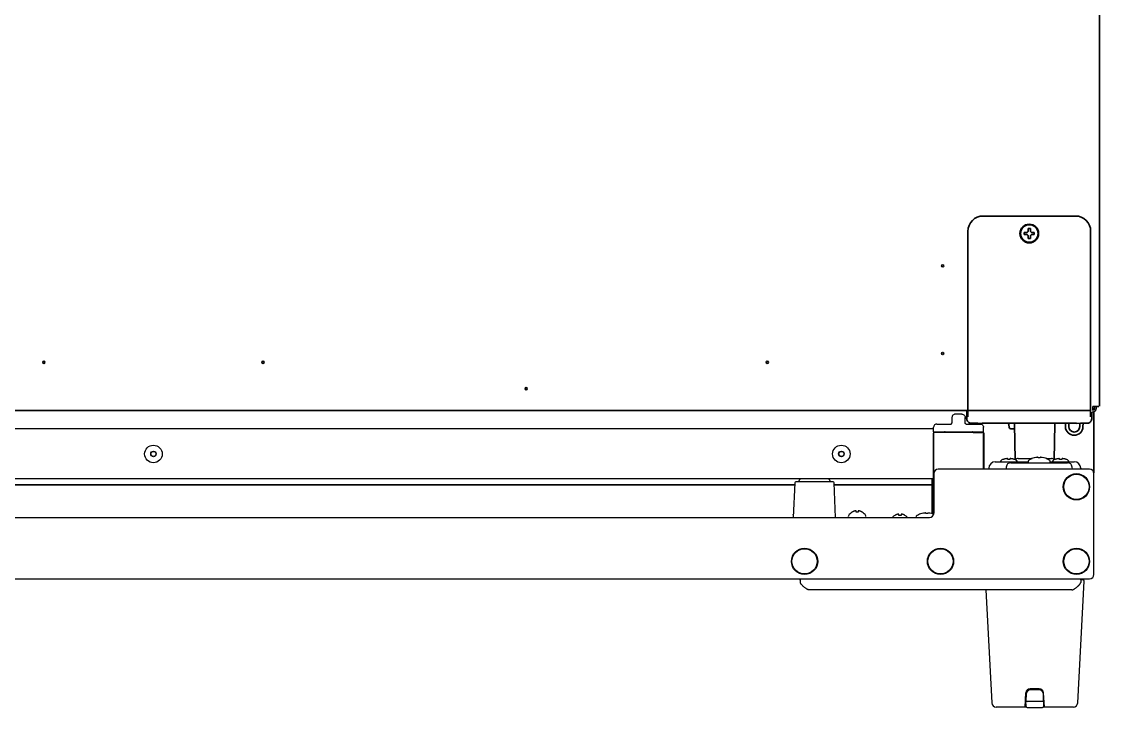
# Model space of a CAD drawing. Extents: x 5809 to 10669, y -850 to 3566.
# Drawn here: x 8742.9 to 9234.6, y -181.6 to 131.3 of the extents above; entities that cross this region are included whole.
import ezdxf

# ---------------------------------------------------------------- set-up
doc = ezdxf.new("R2010")
doc.units = 0
doc.header["$LTSCALE"] = 5
doc.layers.get('0').update_dxf_attribs({"linetype": 'CONTINUOUS', "lineweight": 0})
doc.layers.add('1', color=7, linetype='CONTINUOUS', true_color=0xffffff)
doc.layers.add('GEOM', color=7, linetype='CONTINUOUS')

msp = doc.modelspace()

# ---------------------------------------------------------------- linework, layer by layer
msp.add_line((9232.27, -45.17), (9232.27, -44.37))
at = {"layer": '1', "color": 7, "linetype": 'Continuous', "lineweight": 35}
for p, q in [((9234.57, -44.17), (9234.57, 969.03)), ((9181.57, 42.57), (9223.57, 42.57)), ((9174.57, -44.07), (9174.57, 35.57)), ((9200.27, 34.57), (9200.27, 35.07)), ((9200.27, 34.07), (9200.27, 34.57)), ((9204.87, 35.07), (9204.87, 34.57)), ((9204.87, 34.57), (9204.87, 34.07)), ((9230.57, 35.57), (9230.57, -44.07)), ((9174.57, -44.07), (9174.57, -49.08)), ((9230.57, -44.07), (9230.57, -49.08)), ((9230.57, -46.17), (8423.08, -46.17)), ((9174.07, -46.17), (9174.07, -46.97)), ((9174.08, -49.96), (9174.08, -46.97)), ((9231.06, -46.97), (9231.06, -49.96)), ((9231.57, -44.37), (9232.57, -44.37)), ((9231.57, -46.17), (9231.57, -44.37)), ((9232.03, -74.57), (9232.03, -46.81)), ((9234.37, -44.37), (9232.57, -44.37)), ((9233.07, -44.37), (9233.07, -45.17)), ((9175.19, -51.75), (9175.19, -51.76)), ((9181.09, -52.01), (9224.06, -52.01)), ((9193.24, -52.59), (9193.46, -53.85)), ((9195.84, -52.41), (9196.19, -68.64)), ((9213.96, -68.64), (9214.3, -52.41)), ((9219.07, -53.54), (9219.05, -52.01)), ((9220.57, -53.52), (9220.55, -52.01)), ((9225.6, -52.01), (9225.57, -53.52)), ((9227.1, -51.96), (9227.07, -53.54)), ((9229.95, -51.76), (9229.96, -51.75)), ((9195.93, -54.47), (9194.2, -54.47)), ((8510.59, -80.13), (9095.56, -80.13)), ((9113.59, -80.13), (9158.07, -80.13))]:
    msp.add_line(p, q, dxfattribs=at)
at = {"layer": '1', "color": 51, "linetype": 'Continuous', "lineweight": 13}
for p, q in [((9176.08, -51.96), (9176.09, -51.97)), ((9229.06, -51.97), (9229.06, -51.96))]:
    msp.add_line(p, q, dxfattribs=at)
at = {"layer": '1', "color": 7, "linetype": 'Continuous', "lineweight": 35}
for centre, radius in [((9202.57, 34.57), 4.25), ((9202.57, 34.57), 4), ((9163.07, 19.83), 0.5), ((8753.07, -24.17), 0.5), ((8853.07, -24.17), 0.5), ((9083.07, -24.17), 0.5), ((9163.07, -20.17), 0.5), ((8973.07, -36.17), 0.5)]:
    msp.add_circle(centre, radius, dxfattribs=at)
for centre, radius, start, end in [((9231.27, -45.17), 1.8, 270, 0), ((9231.27, -45.17), 1, 287.4584, 0), ((9192.5, -52.72), 0.75, 10, 71.991), ((9194.2, -53.72), 0.75, 190, 270), ((9194.34, -52.47), 1.5, 2.5, 17.9901), ((9215.8, -52.47), 1.5, 162.0099, 177.5), ((9223.07, -53.47), 4, 181, 359), ((9223.07, -53.47), 2.5, 181, 359)]:
    msp.add_arc(centre, radius, start, end, dxfattribs=at)
for centre, major_axis, ratio, start_param, end_param in [((9181.57, 35.57), (-4.95, 4.95), 0.999695, -0.785246, 0.785246), ((9223.57, 35.57), (4.95, 4.95), 0.999695, 5.497939, 7.068431), ((9174.56, -44.07), (0, 1.72), 0.008727, 3.141593, 4.712389), ((9176.08, -49.96), (1.97, 0.32), 0.99988, 2.980683, 4.551518), ((9176.09, -49.97), (0.89, 1.79), 0.99981, 3.141584, 3.605286), ((9181.09, -51.97), (-5, 0), 0.008727, 0.017453, 1.570796), ((9224.06, -51.97), (5, 0), 0.008727, 4.712389, 6.265732), ((9229.06, -49.96), (-1.97, 0.32), 0.99988, 1.731668, 3.302502), ((9229.06, -49.97), (-0.89, 1.79), 0.99981, 2.677899, 3.141602)]:
    msp.add_ellipse(centre, major_axis=major_axis, ratio=ratio, start_param=start_param, end_param=end_param, dxfattribs=at)
for points, knots in [([(9200.27, 35.07), (9200.48, 35.07), (9200.69, 35.07), (9201.01, 35.07), (9201.12, 35.07), (9201.34, 35.07), (9201.46, 35.07), (9201.57, 35.07)], [0, 0, 0, 0, 0.5, 0.5, 0.75, 0.75, 1, 1, 1, 1]), ([(9203.07, 36.87), (9203.07, 36.67), (9203.07, 36.46), (9203.07, 36.13), (9203.07, 36.02), (9203.07, 35.8), (9203.07, 35.68), (9203.07, 35.57)], [0, 0, 0, 0, 0.5, 0.5, 0.75, 0.75, 1, 1, 1, 1]), ([(9202.07, 32.27), (9202.07, 32.47), (9202.07, 32.68), (9202.07, 33.01), (9202.07, 33.12), (9202.07, 33.34), (9202.07, 33.45), (9202.07, 33.57)], [0, 0, 0, 0, 0.5, 0.5, 0.75, 0.75, 1, 1, 1, 1]), ([(9204.87, 34.07), (9204.67, 34.07), (9204.46, 34.07), (9204.14, 34.07), (9204.03, 34.07), (9203.8, 34.07), (9203.69, 34.07), (9203.57, 34.07)], [0, 0, 0, 0, 0.5, 0.5, 0.75, 0.75, 1, 1, 1, 1]), ([(9227.06, -52), (9227.21, -52), (9227.77, -52), (9228.49, -51.99), (9228.94, -51.98), (9229.13, -51.97), (9229.27, -51.96), (9229.46, -51.93), (9229.7, -51.87), (9229.87, -51.8), (9229.95, -51.76)], [0, 0, 0, 0, 0.102873, 0.397983, 0.696525, 0.798347, 0.853967, 0.887999, 0.948669, 1, 1, 1, 1])]:
    msp.add_open_spline(points, degree=3, knots=knots, dxfattribs=at)
for points, degree in [([(9201.57, 35.07), (9201.6, 35.09), (9201.64, 35.14), (9201.72, 35.21), (9201.79, 35.28), (9201.86, 35.36), (9201.93, 35.43), (9202, 35.5), (9202.05, 35.55), (9202.07, 35.57)], 3), ([(9202.07, 35.57), (9202.07, 35.62), (9202.07, 35.73), (9202.07, 35.89), (9202.07, 36.05), (9202.07, 36.21), (9202.07, 36.36), (9202.07, 36.52), (9202.07, 36.68), (9202.07, 36.81), (9202.07, 36.87)], 3), ([(9202.07, 36.87), (9202.24, 36.87), (9202.57, 36.87), (9202.91, 36.87), (9203.07, 36.87)], 3), ([(9203.07, 35.57), (9203.1, 35.54), (9203.15, 35.49), (9203.22, 35.42), (9203.3, 35.35), (9203.37, 35.28), (9203.44, 35.21), (9203.5, 35.14), (9203.55, 35.09), (9203.57, 35.07)], 3), ([(9203.57, 35.07), (9203.63, 35.07), (9203.74, 35.07), (9203.9, 35.07), (9204.06, 35.07), (9204.21, 35.07), (9204.36, 35.07), (9204.52, 35.07), (9204.69, 35.07), (9204.81, 35.07), (9204.87, 35.07)], 3), ([(9201.57, 34.07), (9201.52, 34.07), (9201.41, 34.07), (9201.25, 34.07), (9201.09, 34.07), (9200.93, 34.07), (9200.78, 34.07), (9200.63, 34.07), (9200.46, 34.07), (9200.34, 34.07), (9200.27, 34.07)], 3), ([(9202.07, 33.57), (9202.05, 33.6), (9202, 33.65), (9201.92, 33.72), (9201.85, 33.79), (9201.78, 33.86), (9201.71, 33.93), (9201.64, 34), (9201.6, 34.05), (9201.57, 34.07)], 3), ([(9203.07, 32.27), (9202.91, 32.27), (9202.57, 32.27), (9202.24, 32.27), (9202.07, 32.27)], 3), ([(9203.57, 34.07), (9203.55, 34.05), (9203.5, 34), (9203.43, 33.93), (9203.36, 33.86), (9203.29, 33.78), (9203.22, 33.71), (9203.14, 33.64), (9203.1, 33.59), (9203.07, 33.57)], 3), ([(9203.07, 33.57), (9203.07, 33.52), (9203.07, 33.41), (9203.07, 33.25), (9203.07, 33.09), (9203.07, 32.93), (9203.07, 32.78), (9203.07, 32.62), (9203.07, 32.46), (9203.07, 32.33), (9203.07, 32.27)], 3), ([(9175.19, -51.76), (9175.61, -51.91)], 1)]:
    msp.add_open_spline(points, degree=degree, dxfattribs=at)
msp.add_rational_spline([(9174.1, -48.83), (9173.92, -49.11), (9173.73, -49.39), (9173.53, -49.65), (9173.32, -49.92)], [0.53577206605, 0.535352625876, 0.535055954418, 0.534882051677, 0.534830917653], degree=4, dxfattribs=at)
at = {"layer": 'GEOM', "color": 7, "linetype": 'Continuous'}
for p, q in [((9171.82, -47.82), (9168.82, -47.82)), ((9158.95, -55.82), (9158.95, -53.82)), ((9160.45, -52.32), (9166.82, -52.32)), ((9167.32, -49.32), (9167.32, -51.82)), ((9173.32, -51.82), (9173.32, -49.32)), ((9173.82, -52.32), (9180.2, -52.32)), ((9181.7, -55.87), (9181.7, -53.82)), ((9158.95, -54.57), (8447.29, -54.57)), ((9158.82, -93.89), (9158.82, -56.47)), ((9158.95, -55.82), (9181.7, -55.82)), ((9158.95, -56.47), (9158.95, -93.6)), ((9181.45, -56.22), (9159.2, -56.22)), ((9163.82, -55.97), (9159.32, -55.97)), ((9163.64, -56.17), (9159.52, -56.17)), ((9164.31, -55.98), (9163.83, -55.98)), ((9176.82, -55.98), (9176.34, -55.98)), ((9181.32, -55.97), (9176.82, -55.97)), ((9177.01, -56.17), (9181.13, -56.17)), ((9177.94, -55.87), (9177.87, -55.87)), ((9178.8, -55.87), (9181.7, -55.87)), ((9181.7, -72.97), (9181.7, -56.47)), ((9181.82, -56.47), (9181.82, -72.97)), ((9190.73, -68.48), (9190.73, -68.46)), ((9192.73, -68.48), (9192.73, -68.13)), ((9193.73, -68.13), (9193.73, -68.48)), ((9195.73, -68.46), (9195.73, -68.48)), ((9197.47, -68.07), (9203.85, -68.07)), ((9204.77, -67.78), (9204.77, -67.77)), ((9209.37, -67.77), (9209.37, -67.78)), ((9210.3, -68.07), (9212.68, -68.07)), ((9214.42, -68.48), (9214.42, -68.46)), ((9216.42, -68.48), (9216.42, -68.13)), ((9217.42, -68.13), (9217.42, -68.48)), ((9219.42, -68.46), (9219.42, -68.48)), ((9230.07, -72.97), (9161.07, -72.97)), ((9184.08, -72.53), (9184.07, -72.97)), ((9187.08, -69.57), (9202.09, -69.57)), ((9192.09, -71.94), (9192.07, -72.97)), ((9194.09, -69.97), (9220.06, -69.97)), ((9202.07, -69.97), (9202.07, -69.68)), ((9212.06, -69.57), (9223.07, -69.57)), ((9212.07, -69.97), (9212.07, -69.68)), ((9222.05, -71.94), (9222.07, -72.97)), ((9226.07, -72.53), (9226.07, -72.97)), ((9158.82, -77.38), (8447.29, -77.38)), ((9158.07, -77.38), (9158.07, -93.18)), ((9158.7, -93.36), (9158.7, -77.38)), ((9159.07, -74.97), (9159.07, -92.97)), ((9232.07, -120.97), (9232.07, -74.97)), ((9095.6, -79.2), (9094.91, -94.97)), ((9113.05, -78.72), (9096.1, -78.72)), ((9114.24, -94.97), (9113.55, -79.2)), ((9121.77, -92.53), (9121.77, -92.5)), ((9123.57, -92.53), (9123.57, -91.98)), ((9124.57, -91.98), (9124.57, -92.53)), ((9126.37, -92.5), (9126.37, -92.53)), ((9153.52, -93.18), (9153.52, -93.17)), ((9158.12, -93.17), (9158.12, -93.18)), ((8449.07, -94.97), (9157.07, -94.97)), ((9094.85, -93.76), (9094.85, -93.63)), ((9120.07, -94.57), (9120.07, -94.37)), ((9128.07, -94.57), (9128.07, -94.37)), ((9141.27, -94.03), (9141.27, -94)), ((9143.07, -94.03), (9143.07, -93.48)), ((9144.07, -93.48), (9144.07, -94.03)), ((9145.87, -94), (9145.87, -94.03)), ((8376.07, -122.97), (9230.07, -122.97)), ((9098.07, -122.97), (9098.13, -124.61)), ((9098.08, -123.54), (9098.07, -122.97)), ((9098.08, -123.54), (9098.1, -123.65)), ((9224.67, -179.58), (9227.59, -124)), ((9226.07, -122.97), (9226.02, -124.61)), ((9226.06, -123.47), (9226.07, -122.97)), ((9227.09, -123.47), (9226.06, -123.47)), ((9222.02, -127.97), (9102.13, -127.97)), ((9182.77, -127.97), (9185.47, -179.58)), ((9200.7, -181.47), (9201.04, -175.02)), ((9201.13, -175.59), (9201.07, -178.62)), ((9207.11, -173.12), (9203.03, -173.12)), ((9207.02, -173.62), (9203.13, -173.62)), ((9205.17, -173.37), (9204.98, -173.37)), ((9209.07, -178.62), (9209.02, -175.59)), ((9209.45, -181.47), (9209.11, -175.02)), ((9201.26, -181.47), (9187.47, -181.47)), ((9201.15, -181.27), (9200.71, -181.27)), ((9201.1, -180.37), (9200.75, -180.37)), ((9200.77, -181.27), (9200.77, -180.47)), ((9200.82, -180.47), (9201.11, -180.47)), ((9201.12, -181.13), (9201.07, -178.62)), ((9201.09, -179.76), (9201.09, -179.88)), ((9208.57, -178.87), (9201.58, -178.87)), ((9201.62, -181.62), (9208.53, -181.62)), ((9222.67, -181.47), (9208.88, -181.47)), ((9209.27, -181.27), (9209, -181.27)), ((9209.07, -178.62), (9209.03, -181.13)), ((9209.4, -180.37), (9209.04, -180.37)), ((9209.04, -180.47), (9209.37, -180.47)), ((9209.05, -179.88), (9209.05, -179.76)), ((9209.37, -181.27), (9209.37, -180.47)), ((9209.44, -181.27), (9209.37, -181.27))]:
    msp.add_line(p, q, dxfattribs=at)
for centre, radius in [((8803.07, -65.97), 4), ((9116.87, -65.97), 4), ((8803.07, -65.97), 1.25), ((8803.07, -65.97), 1.15), ((9116.87, -65.97), 1.25), ((9116.87, -65.97), 1.15), ((9224.07, -80.97), 6), ((9224.07, -80.97), 5.75), ((9100.07, -114.97), 6), ((9100.07, -114.97), 5.75), ((9162.07, -114.97), 6), ((9162.07, -114.97), 5.75), ((9224.07, -114.97), 6), ((9224.07, -114.97), 5.75)]:
    msp.add_circle(centre, radius, dxfattribs=at)
for centre, radius, start, end in [((9163.95, -56.33), 0.503, 76.6697, 88.9775), ((9163.95, -56.32), 0.499, 72.0821, 76.6734), ((9176.7, -56.33), 0.504, 91.0363, 107.8809), ((9172.41, -57.21), 5.62, 12.6708, 14.2456), ((9177.07, -56.37), 1, 23.1, 32.8541), ((9177.07, -56.37), 1.8, 12.591, 17.5363), ((9190.73, -70.08), 1.5, 114.7199, 160.2779), ((9193.03, -75.07), 7, 109.1821, 114.7199), ((9193.04, -75.09), 7.01, 107.6949, 109.259), ((9193.04, -75.1), 7.01, 106.1381, 107.6948), ((9193.04, -75.1), 7.02, 105.8544, 106.1382), ((9193.04, -75.11), 7.02, 104.5816, 105.8543), ((9193.05, -75.11), 7.03, 104.0137, 104.5816), ((9193.05, -75.12), 7.04, 103.0187, 104.0136), ((9193.05, -75.13), 7.04, 102.287, 103.0187), ((9193.05, -75.14), 7.05, 101.4455, 102.287), ((9193.05, -75.16), 7.07, 100.5913, 101.4454), ((9193.06, -75.17), 7.09, 99.8684, 100.5914), ((9193.06, -75.2), 7.11, 98.8538, 99.8681), ((9193.07, -75.22), 7.14, 98.2981, 98.854), ((9193.07, -75.28), 7.19, 96.7465, 98.2965), ((9192.48, -72.31), 4.18, 92.4238, 93.3847), ((9192.48, -72.34), 4.21, 92.1156, 92.4248), ((9192.48, -72.36), 4.24, 91.4767, 92.1153), ((9192.48, -72.38), 4.26, 91.0911, 91.477), ((9192.48, -72.4), 4.27, 90.5359, 91.091), ((9192.48, -72.41), 4.28, 90.1029, 90.536), ((9192.48, -72.41), 4.28, 89.5932, 90.1029), ((9192.48, -72.4), 4.27, 89.1077, 89.5933), ((9192.48, -72.39), 4.26, 88.6361, 89.1077), ((9192.48, -72.37), 4.24, 88.0516, 88.6363), ((9192.48, -72.35), 4.22, 87.6487, 88.0514), ((9192.48, -72.31), 4.18, 86.6155, 87.6498), ((9193.23, -75.64), 7.18, 86.0076, 93.9924), ((9193.98, -72.31), 4.18, 92.3502, 93.3845), ((9193.98, -72.35), 4.22, 91.9486, 92.3513), ((9193.98, -72.37), 4.24, 91.3637, 91.9484), ((9193.98, -72.39), 4.26, 90.8923, 91.3639), ((9193.98, -72.4), 4.27, 90.4067, 90.8922), ((9193.98, -72.41), 4.28, 89.464, 90.4068), ((9193.98, -72.4), 4.27, 88.909, 89.4642), ((9193.98, -72.39), 4.26, 88.523, 88.9089), ((9193.98, -72.36), 4.24, 87.8846, 88.5233), ((9193.98, -72.34), 4.21, 87.5752, 87.8843), ((9193.98, -72.31), 4.18, 86.6153, 87.5762), ((9193.38, -75.28), 7.19, 81.7035, 83.2535), ((9193.39, -75.22), 7.14, 81.146, 81.7019), ((9193.4, -75.2), 7.11, 80.1319, 81.1462), ((9193.4, -75.17), 7.09, 79.4086, 80.1316), ((9193.4, -75.16), 7.07, 78.5546, 79.4087), ((9193.41, -75.14), 7.05, 77.713, 78.5545), ((9193.41, -75.13), 7.04, 76.9813, 77.713), ((9193.41, -75.12), 7.04, 75.9864, 76.9813), ((9193.41, -75.11), 7.03, 75.4184, 75.9863), ((9193.41, -75.11), 7.02, 74.1457, 75.4184), ((9193.41, -75.1), 7.02, 73.8618, 74.1456), ((9193.42, -75.1), 7.01, 72.3052, 73.8619), ((9193.42, -75.09), 7.01, 70.741, 72.3051), ((9193.43, -75.07), 7, 65.2801, 70.8179), ((9197.47, -69.57), 1.5, 90, 143.1534), ((9195.73, -70.08), 1.5, 19.7221, 65.2801), ((9203.32, -69.68), 1.25, 118.6021, 180), ((9207.07, -76.56), 9.08, 104.6676, 118.6021), ((9207, -76.44), 8.95, 102.9066, 104.3944), ((9207, -76.45), 8.95, 94.6607, 102.9018), ((9207, -76.43), 8.94, 93.3503, 94.6547), ((9207.07, -76.56), 8.79, 87.391, 92.609), ((9207.15, -76.43), 8.94, 85.3453, 86.6497), ((9207.15, -76.45), 8.95, 77.0982, 85.3393), ((9207.15, -76.44), 8.95, 75.6056, 77.0934), ((9207.07, -76.56), 9.08, 61.3979, 75.3324), ((9210.82, -69.68), 1.25, 0, 61.3979), ((9212.68, -69.57), 1.5, 36.8466, 90), ((9214.42, -70.08), 1.5, 114.7199, 160.2779), ((9216.72, -75.07), 7, 109.1821, 114.7199), ((9216.73, -75.09), 7.01, 107.6949, 109.259), ((9216.73, -75.1), 7.01, 106.1381, 107.6948), ((9216.73, -75.1), 7.02, 105.8544, 106.1382), ((9216.73, -75.11), 7.02, 104.5816, 105.8543), ((9216.73, -75.11), 7.03, 104.0137, 104.5816), ((9216.74, -75.12), 7.04, 103.0187, 104.0136), ((9216.74, -75.13), 7.04, 102.287, 103.0187), ((9216.74, -75.14), 7.05, 101.4455, 102.287), ((9216.74, -75.16), 7.07, 100.5913, 101.4454), ((9216.75, -75.17), 7.09, 99.8684, 100.5914), ((9216.75, -75.2), 7.11, 98.8538, 99.8681), ((9216.75, -75.22), 7.14, 98.2981, 98.854), ((9216.76, -75.28), 7.19, 96.7465, 98.2965), ((9216.16, -72.31), 4.18, 92.4238, 93.3847), ((9216.17, -72.34), 4.21, 92.1156, 92.4248), ((9216.17, -72.36), 4.24, 91.4767, 92.1153), ((9216.17, -72.38), 4.26, 91.0911, 91.477), ((9216.17, -72.4), 4.27, 90.5359, 91.091), ((9216.17, -72.41), 4.28, 90.1029, 90.536), ((9216.17, -72.41), 4.28, 89.5932, 90.1029), ((9216.17, -72.4), 4.27, 89.1077, 89.5933), ((9216.17, -72.39), 4.26, 88.6361, 89.1077), ((9216.17, -72.37), 4.24, 88.0516, 88.6363), ((9216.17, -72.35), 4.22, 87.6487, 88.0514), ((9216.17, -72.31), 4.18, 86.6155, 87.6498), ((9216.92, -75.64), 7.18, 86.0076, 93.9924), ((9217.66, -72.31), 4.18, 92.3502, 93.3845), ((9217.67, -72.35), 4.22, 91.9486, 92.3513), ((9217.67, -72.37), 4.24, 91.3637, 91.9484), ((9217.67, -72.39), 4.26, 90.8923, 91.3639), ((9217.67, -72.4), 4.27, 90.4067, 90.8922), ((9217.67, -72.41), 4.28, 89.464, 90.4068), ((9217.67, -72.4), 4.27, 88.909, 89.4642), ((9217.67, -72.39), 4.26, 88.523, 88.9089), ((9217.67, -72.36), 4.24, 87.8846, 88.5233), ((9217.67, -72.34), 4.21, 87.5752, 87.8843), ((9217.67, -72.31), 4.18, 86.6153, 87.5762), ((9217.07, -75.28), 7.19, 81.7035, 83.2535), ((9217.08, -75.22), 7.14, 81.146, 81.7019), ((9217.08, -75.2), 7.11, 80.1319, 81.1462), ((9217.09, -75.17), 7.09, 79.4086, 80.1316), ((9217.09, -75.16), 7.07, 78.5546, 79.4087), ((9217.09, -75.14), 7.05, 77.713, 78.5545), ((9217.1, -75.13), 7.04, 76.9813, 77.713), ((9217.1, -75.12), 7.04, 75.9864, 76.9813), ((9217.1, -75.11), 7.03, 75.4184, 75.9863), ((9217.1, -75.11), 7.02, 74.1457, 75.4184), ((9217.1, -75.1), 7.02, 73.8618, 74.1456), ((9217.1, -75.1), 7.01, 72.3052, 73.8619), ((9217.11, -75.09), 7.01, 70.741, 72.3051), ((9217.12, -75.07), 7, 65.2801, 70.8179), ((9219.42, -70.08), 1.5, 19.7221, 65.2801), ((9161.07, -74.97), 2, 90, 180), ((9187.08, -72.57), 3, 90, 179.25), ((9194.09, -71.97), 2, 90, 179), ((9220.06, -71.97), 2, 1, 90), ((9223.07, -72.57), 3, 0.75, 90), ((9230.07, -74.97), 2, 0, 90), ((9100.07, -79.68), 3, 129.9464, 161.3603), ((9109.07, -79.68), 3, 18.6397, 50.0536), ((9096.1, -79.22), 0.5, 90, 177.5), ((9113.05, -79.22), 0.5, 2.5, 90), ((9124.27, -96.59), 4.8, 121.3727, 149.6988), ((9124.26, -96.58), 4.75, 118.9687, 121.5341), ((9124.26, -96.58), 4.75, 118.0074, 118.9684), ((9124.26, -96.57), 4.75, 116.6813, 118.0074), ((9124.25, -96.57), 4.74, 115.5402, 116.6812), ((9124.25, -96.57), 4.74, 114.5722, 115.5402), ((9124.25, -96.56), 4.73, 113.3175, 114.5722), ((9124.25, -96.56), 4.73, 112.5474, 113.3174), ((9124.25, -96.55), 4.72, 111.0025, 112.5476), ((9124.24, -96.55), 4.72, 110.5181, 111.0023), ((9124.24, -96.53), 4.7, 108.4656, 110.5187), ((9124.23, -96.52), 4.68, 107.3773, 108.465), ((9124.23, -96.5), 4.67, 106.3949, 107.3772), ((9124.22, -96.47), 4.64, 104.3176, 106.3964), ((9123.33, -93.97), 2.01, 95.2585, 97.2741), ((9123.32, -93.95), 1.98, 94.6009, 95.2558), ((9123.32, -93.93), 1.97, 93.2167, 94.6016), ((9123.32, -93.92), 1.96, 92.3765, 93.2159), ((9123.32, -93.92), 1.95, 91.1545, 92.3767), ((9123.32, -93.91), 1.95, 90.1995, 91.1541), ((9123.32, -93.91), 1.95, 89.0741, 90.1995), ((9123.32, -93.92), 1.95, 88.0037, 89.0738), ((9123.32, -93.92), 1.96, 86.9771, 88.0037), ((9123.32, -93.93), 1.97, 85.714, 86.9766), ((9123.32, -93.94), 1.98, 84.8627, 85.7144), ((9123.32, -93.97), 2.01, 82.7256, 84.8598), ((9124.07, -96.29), 3.8, 82.4351, 97.5649), ((9124.83, -93.97), 2.01, 95.1401, 97.2744), ((9124.82, -93.94), 1.98, 94.2856, 95.1372), ((9124.82, -93.93), 1.97, 93.0233, 94.286), ((9124.82, -93.92), 1.96, 91.9964, 93.0228), ((9124.82, -93.92), 1.95, 90.9261, 91.9964), ((9124.82, -93.91), 1.95, 88.8459, 90.9258), ((9124.82, -93.92), 1.96, 87.6234, 88.8455), ((9124.82, -93.92), 1.96, 86.7841, 87.6235), ((9124.82, -93.93), 1.97, 85.3984, 86.7833), ((9124.82, -93.95), 1.98, 84.7442, 85.3991), ((9124.82, -93.97), 2.01, 82.7259, 84.7415), ((9123.93, -96.47), 4.64, 73.6036, 75.6824), ((9123.92, -96.5), 4.67, 72.6228, 73.6051), ((9123.91, -96.52), 4.68, 71.535, 72.6227), ((9123.91, -96.53), 4.7, 69.4813, 71.5344), ((9123.9, -96.55), 4.72, 68.9977, 69.4819), ((9123.9, -96.55), 4.72, 67.4524, 68.9975), ((9123.9, -96.56), 4.73, 66.6826, 67.4526), ((9123.9, -96.56), 4.73, 65.4278, 66.6825), ((9123.89, -96.57), 4.74, 64.4598, 65.4278), ((9123.89, -96.57), 4.74, 63.3188, 64.4598), ((9123.89, -96.57), 4.75, 61.9926, 63.3187), ((9123.89, -96.58), 4.75, 61.0316, 61.9926), ((9123.89, -96.58), 4.75, 58.4659, 61.0313), ((9123.87, -96.59), 4.8, 30.3012, 58.6273), ((9155.82, -101.96), 9.08, 104.6676, 118.6021), ((9155.75, -101.84), 8.95, 102.9066, 104.3944), ((9155.75, -101.85), 8.95, 94.6607, 102.9018), ((9155.75, -101.83), 8.94, 93.3503, 94.6547), ((9155.82, -101.96), 8.79, 87.391, 92.609), ((9155.9, -101.83), 8.94, 85.3453, 86.6497), ((9155.9, -101.85), 8.95, 77.0982, 85.3393), ((9157.07, -92.97), 2, 270, 0), ((9155.9, -101.84), 8.95, 75.6056, 77.0934), ((9155.82, -101.96), 9.08, 70.6828, 75.3324), ((9120.47, -94.37), 0.4, 149.6988, 180), ((9124.27, -97.59), 4.8, 146.0645, 146.7141), ((9123.87, -97.59), 4.8, 33.2859, 33.9355), ((9127.67, -94.37), 0.4, 0, 30.3012), ((9143.77, -98.09), 4.8, 121.3727, 139.1838), ((9143.76, -98.08), 4.75, 118.9687, 121.5341), ((9143.76, -98.08), 4.75, 118.0074, 118.9684), ((9143.76, -98.07), 4.75, 116.6813, 118.0074), ((9143.75, -98.07), 4.74, 115.5402, 116.6812), ((9143.75, -98.07), 4.74, 114.5722, 115.5402), ((9143.75, -98.06), 4.73, 113.3175, 114.5722), ((9143.75, -98.06), 4.73, 112.5474, 113.3174), ((9143.75, -98.05), 4.72, 111.0025, 112.5476), ((9143.74, -98.05), 4.72, 110.5181, 111.0023), ((9143.74, -98.03), 4.7, 108.4656, 110.5187), ((9143.73, -98.02), 4.68, 107.3773, 108.465), ((9143.73, -98), 4.67, 106.3949, 107.3772), ((9143.72, -97.97), 4.64, 104.3176, 106.3964), ((9142.83, -95.47), 2.01, 95.2585, 97.2741), ((9142.82, -95.45), 1.98, 94.6009, 95.2558), ((9142.82, -95.43), 1.97, 93.2167, 94.6016), ((9142.82, -95.42), 1.96, 92.3765, 93.2159), ((9142.82, -95.42), 1.95, 91.1545, 92.3767), ((9142.82, -95.41), 1.95, 90.1995, 91.1541), ((9142.82, -95.41), 1.95, 89.0741, 90.1995), ((9142.82, -95.42), 1.95, 88.0037, 89.0738), ((9142.82, -95.42), 1.96, 86.9771, 88.0037), ((9142.82, -95.43), 1.97, 85.714, 86.9766), ((9142.82, -95.44), 1.98, 84.8627, 85.7144), ((9142.82, -95.47), 2.01, 82.7256, 84.8598), ((9143.57, -97.79), 3.8, 82.4351, 97.5649), ((9144.33, -95.47), 2.01, 95.1401, 97.2744), ((9144.32, -95.44), 1.98, 94.2856, 95.1372), ((9144.32, -95.43), 1.97, 93.0233, 94.286), ((9144.32, -95.42), 1.96, 91.9964, 93.0228), ((9144.32, -95.42), 1.95, 90.9261, 91.9964), ((9144.32, -95.41), 1.95, 88.8459, 90.9258), ((9144.32, -95.42), 1.96, 87.6234, 88.8455), ((9144.32, -95.42), 1.96, 86.7841, 87.6235), ((9144.32, -95.43), 1.97, 85.3984, 86.7833), ((9144.32, -95.45), 1.98, 84.7442, 85.3991), ((9144.32, -95.47), 2.01, 82.7259, 84.7415), ((9143.43, -97.97), 4.64, 73.6036, 75.6824), ((9143.42, -98), 4.67, 72.6228, 73.6051), ((9143.41, -98.02), 4.68, 71.535, 72.6227), ((9143.41, -98.03), 4.7, 69.4813, 71.5344), ((9143.4, -98.05), 4.72, 68.9977, 69.4819), ((9143.4, -98.05), 4.72, 67.4524, 68.9975), ((9143.4, -98.06), 4.73, 66.6826, 67.4526), ((9143.4, -98.06), 4.73, 65.4278, 66.6825), ((9143.39, -98.07), 4.74, 64.4598, 65.4278), ((9143.39, -98.07), 4.74, 63.3188, 64.4598), ((9143.39, -98.07), 4.75, 61.9926, 63.3187), ((9143.39, -98.08), 4.75, 61.0316, 61.9926), ((9143.39, -98.08), 4.75, 58.4659, 61.0313), ((9143.37, -98.09), 4.8, 40.8162, 58.6273), ((9152.07, -95.08), 1.25, 118.6021, 175.0857), ((9230.07, -120.97), 2, 270, 0), ((9221.02, -124.16), 3.98, 290.9838, 295.0636), ((9217.38, -118.29), 10.9, 308.6148, 309.3001), ((9227.09, -123.97), 0.5, 357, 90), ((9203.03, -175.12), 2, 90, 177), ((9203.13, -175.62), 2, 90, 179), ((9204.98, -173.87), 0.5, 90, 148.5372), ((9205.17, -173.87), 0.5, 31.4628, 90), ((9207.02, -175.62), 2, 1, 90), ((9207.11, -175.12), 2, 3, 90), ((9187.47, -179.47), 2, 183, 270), ((9201.62, -181.12), 0.5, 181, 270), ((9208.53, -181.12), 0.5, 270, 359), ((9222.67, -179.47), 2, 270, 357)]:
    msp.add_arc(centre, radius, start, end, dxfattribs=at)
for centre, major_axis, ratio, start_param, end_param in [((9159.32, -56.47), (-0.354, 0.354), 0.999924, 0.392676, 0.78536), ((9159.32, -56.47), (-0.354, 0.354), 0.999924, 0, 0.392676), ((9159.2, -56.47), (-0.177, 0.177), 0.999695, -0.785246, 0.785246), ((9159.32, -56.47), (-0.354, 0.354), 0.999924, -0.78536, 0), ((9181.32, -56.47), (0.354, 0.354), 0.999924, 5.497825, 7.068545), ((9181.45, -56.47), (0.177, 0.177), 0.999695, 5.497939, 7.068431)]:
    msp.add_ellipse(centre, major_axis=major_axis, ratio=ratio, start_param=start_param, end_param=end_param, dxfattribs=at)
for points, knots in [([(9168.82, -47.82), (9168.63, -47.82), (9168.23, -47.9), (9167.73, -48.24), (9167.4, -48.73), (9167.32, -49.13), (9167.32, -49.32)], [0, 0, 0, 0, 0.250005, 0.5, 0.749995, 1, 1, 1, 1]), ([(9171.82, -47.82), (9172.02, -47.82), (9172.41, -47.9), (9172.91, -48.24), (9173.24, -48.73), (9173.32, -49.13), (9173.32, -49.32)], [0, 0, 0, 0, 0.250005, 0.5, 0.749994, 1, 1, 1, 1]), ([(9160.45, -52.32), (9160.25, -52.32), (9159.86, -52.4), (9159.36, -52.74), (9159.03, -53.23), (9158.95, -53.63), (9158.95, -53.82)], [0, 0, 0, 0, 0.250005, 0.5, 0.749995, 1, 1, 1, 1]), ([(9173.82, -52.32), (9173.7, -52.32), (9173.43, -52.22), (9173.32, -51.95), (9173.32, -51.82)], [0, 0, 0, 0, 0.5, 1, 1, 1, 1]), ([(9180.2, -52.32), (9180.39, -52.32), (9180.79, -52.4), (9181.29, -52.74), (9181.62, -53.23), (9181.7, -53.63), (9181.7, -53.82)], [0, 0, 0, 0, 0.250005, 0.5, 0.749994, 1, 1, 1, 1]), ([(9164.44, -56.22), (9164.42, -56.14), (9164.34, -55.97), (9164.18, -55.87), (9164.1, -55.85)], [0, 0, 0, 0, 0.500068, 1, 1, 1, 1]), ([(9176.21, -56.22), (9176.23, -56.14), (9176.31, -55.97), (9176.46, -55.87), (9176.54, -55.85)], [0, 0, 0, 0, 0.500068, 1, 1, 1, 1]), ([(9206.49, -67.52), (9206.49, -67.52), (9206.48, -67.52), (9206.48, -67.51), (9206.47, -67.51)], [0, 0, 0, 0, 0.506571, 1, 1, 1, 1]), ([(9206.67, -67.78), (9206.65, -67.72), (9206.6, -67.63), (9206.53, -67.55), (9206.49, -67.52)], [0, 0, 0, 0, 0.586958, 1, 1, 1, 1]), ([(9207.66, -67.52), (9207.62, -67.55), (9207.55, -67.63), (9207.5, -67.72), (9207.47, -67.78)], [0, 0, 0, 0, 0.413042, 1, 1, 1, 1]), ([(9207.67, -67.51), (9207.67, -67.51), (9207.67, -67.52), (9207.66, -67.52), (9207.66, -67.52)], [0, 0, 0, 0, 0.493429, 1, 1, 1, 1]), ([(9155.24, -92.92), (9155.24, -92.92), (9155.23, -92.92), (9155.23, -92.91), (9155.22, -92.91)], [0, 0, 0, 0, 0.506571, 1, 1, 1, 1]), ([(9155.42, -93.18), (9155.4, -93.12), (9155.35, -93.03), (9155.28, -92.95), (9155.24, -92.92)], [0, 0, 0, 0, 0.586958, 1, 1, 1, 1]), ([(9156.41, -92.92), (9156.37, -92.95), (9156.3, -93.03), (9156.25, -93.12), (9156.22, -93.18)], [0, 0, 0, 0, 0.413042, 1, 1, 1, 1]), ([(9156.42, -92.91), (9156.42, -92.91), (9156.42, -92.92), (9156.41, -92.92), (9156.41, -92.92)], [0, 0, 0, 0, 0.493429, 1, 1, 1, 1]), ([(9098.09, -123.61), (9098.09, -123.6), (9098.08, -123.58), (9098.08, -123.55), (9098.08, -123.54)], [0, 0, 0, 0, 0.486305, 1, 1, 1, 1]), ([(9102.13, -127.97), (9101.98, -127.97), (9101.75, -127.9), (9101.43, -127.76), (9101.13, -127.6), (9100.74, -127.38), (9100.29, -127.06), (9099.78, -126.66), (9099.29, -126.23), (9098.91, -125.84), (9098.62, -125.51), (9098.42, -125.25), (9098.27, -125.02), (9098.17, -124.81), (9098.13, -124.69), (9098.13, -124.61)], [0, 0, 0, 0, 0.0625, 0.125, 0.1875, 0.25, 0.375, 0.5, 0.625, 0.75, 0.8125, 0.875, 0.9375, 0.96875, 1, 1, 1, 1]), ([(9222.02, -127.97), (9222.17, -127.97), (9222.4, -127.9), (9222.72, -127.76), (9223.03, -127.61), (9223.4, -127.37), (9223.86, -127.06), (9224.37, -126.66), (9224.78, -126.3), (9225.08, -125.99), (9225.31, -125.76), (9225.53, -125.52), (9225.72, -125.25), (9225.9, -124.97), (9226.01, -124.76), (9226.02, -124.61)], [0, 0, 0, 0, 0.0625, 0.125, 0.1875, 0.25, 0.375, 0.5, 0.625, 0.6875, 0.75, 0.8125, 0.875, 0.9375, 1, 1, 1, 1]), ([(9223.37, -127.39), (9223.53, -127.28), (9223.7, -127.17), (9223.86, -127.05), (9223.87, -127.05)], [0, 0, 0, 0, 0.966345, 1, 1, 1, 1]), ([(9224.78, -126.29), (9224.8, -126.27), (9224.98, -126.1), (9225.15, -125.93), (9225.29, -125.78)], [0, 0, 0, 0, 0.139504, 1, 1, 1, 1]), ([(9225.72, -125.25), (9225.72, -125.25), (9225.79, -125.16), (9225.85, -125.06), (9225.9, -124.96), (9225.9, -124.96)], [0, 0, 0, 0, 0.02406, 0.977892, 1, 1, 1, 1]), ([(9102.13, -127.97), (9101.98, -127.97), (9101.85, -127.93), (9101.72, -127.88), (9101.7, -127.88)], [0, 0, 0, 0, 0.871353, 1, 1, 1, 1]), ([(9201.09, -178.73), (9201.11, -178.79), (9201.32, -178.84), (9201.47, -178.86), (9201.58, -178.87)], [0, 0, 0, 0, 0.379656, 1, 1, 1, 1]), ([(9209.06, -178.73), (9209.04, -178.79), (9208.84, -178.84), (9208.68, -178.86), (9208.58, -178.87)], [0, 0, 0, 0, 0.379419, 1, 1, 1, 1])]:
    msp.add_open_spline(points, degree=3, knots=knots, dxfattribs=at)
for points in [[(9166.82, -52.32), (9166.95, -52.32), (9167.22, -52.22), (9167.32, -51.95), (9167.32, -51.82)], [(9163.86, -56.22), (9163.79, -56.19), (9163.72, -56.17), (9163.64, -56.17)], [(9176.69, -55.82), (9176.62, -55.82), (9176.55, -55.84), (9176.49, -55.87)], [(9177, -56.17), (9176.93, -56.17), (9176.85, -56.19), (9176.79, -56.22)], [(9098.24, -124.96), (9098.19, -124.86), (9098.14, -124.76), (9098.13, -124.61)], [(9101.7, -127.88), (9101.61, -127.84), (9101.53, -127.8), (9101.44, -127.77)], [(9201.07, -178.64), (9201.07, -178.67), (9201.08, -178.7), (9201.09, -178.73)], [(9209.07, -178.64), (9209.07, -178.67), (9209.07, -178.7), (9209.06, -178.73)]]:
    msp.add_open_spline(points, degree=3, dxfattribs=at)

doc.saveas('drawing.dxf')
